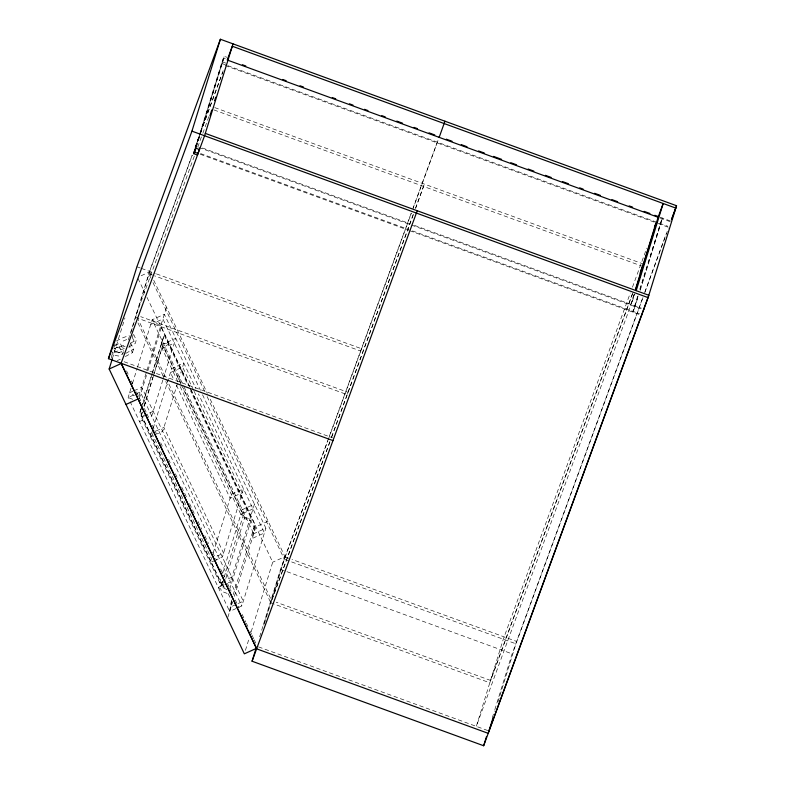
<?xml version="1.0" encoding="UTF-8"?>
<svg xmlns="http://www.w3.org/2000/svg" width="785" height="785" viewBox="0 0 785 785"><rect width="100%" height="100%" fill="white"/><g stroke="black" fill="none" stroke-linecap="round" stroke-linejoin="round"><path stroke-width="0.59" stroke-dasharray="3.92 2.94" d="M142.124 411.899L141.015 416.835L219.712 582.647L221.9 584.433L222.734 581.724M202.52 394.708L265.889 528.207L253.732 533.721L254.997 524.409L191.403 390.41M232.026 601.241L231.143 606.717L236.668 604.214M144.234 406.424L162.662 345.557L180.933 384.042M231.546 601.133L229.681 611.446L237.413 607.933M111.941 354.251L112.657 351.915L114.08 355.085L118.476 356.047L122.764 354.094L123.785 350.816L118.456 352.828L115.101 351.798L114.119 350.336M113.972 347.5L115.052 344.007L116.543 347.137L119.909 348.167L125.237 346.146M112.383 358.578L124.952 317.974M128.289 340.003L149.542 271.365L192.168 155.185M130.997 332.183L149.67 271.865L138.621 276.879M130.369 343.869L129.545 346.519L132.439 352.622L124.678 356.91M132.302 337.442L133.018 335.116M195.789 146.677L222.076 61.76L224.098 56.235L226.993 57.295M195.651 148.139L224.098 56.235M132.439 352.622L133.538 349.089L130.644 342.986M128.524 347.166L135.197 343.536L136.276 340.042L133.519 334.233M195.936 147.472L200.263 133.479L195.239 147.197M200.626 132.322L221.919 63.526L223.941 58.011L226.247 58.846M196.515 146.628L223.941 58.011M131.026 388.133L128.132 397.495L129.682 400.772M132.459 383.512L137.11 368.469M137.473 367.311L152.182 319.77L164.34 314.255L200.42 390.282M138.847 396.611L166.489 307.298M139.298 398.515L146.461 375.377M147.894 370.746L161.386 327.168L152.182 319.77L183.592 385.945M227.13 589.77L222.999 587.631L139.858 412.459L141.221 408.072M141.575 406.915L164.153 335.166L187.85 385.092M142.831 404.049L152.143 373.964M152.496 372.806L164.153 335.166M143.92 406.12L152.869 377.192M153.232 376.035L162.662 345.557M142.448 412.203L141.015 416.835L142.242 416.619M162.838 380.077L151.701 416.05L149.493 417.051M163.192 378.92L175.761 338.325L163.614 343.84L168.844 342.878L168.432 344.193L162.142 348.569L177.891 381.736M152.83 429.474L150.534 436.892L152.741 435.891M153.193 428.306L171.67 368.626L183.818 363.112L177.959 382.03M177.596 383.198L162.691 431.377L157.167 433.889M211.705 557.713L210.194 562.59L214.619 560.588M213.157 553.033L231.33 494.324L243.478 488.81L222.351 557.075L215.718 560.088M220.791 579.173L219.712 582.647L222.018 584.04L223.283 586.719L225.442 587.504M222.577 573.393L240.848 514.381L247.138 510.005L247.54 508.69L242.31 509.651L254.468 504.137L230.407 581.862L228.2 582.862M224.167 577.103L243.271 515.382L181.453 385.15M222.999 587.631L224 584.403M225.795 578.614L244.704 517.531L183.19 387.937M229.74 589.074L251.416 519.032L190.47 390.616M233.273 594.598L254.997 524.409M227.886 617.245L232.576 602.085M234.342 596.365L255.89 526.764L268.038 521.25M238.512 607.433L241.829 605.932L265.889 528.207M245.42 650.363L249.365 637.597M251.161 631.797L272.709 562.207L189.931 387.81M259.639 636.802L280.52 569.331L411.36 212.755M263.672 625.125L284.857 556.693L272.709 562.207M264.545 623.231L285.073 556.918L209.428 397.544M437.363 142.154L413.077 208.447M492.303 717.833L494.462 710.857M494.825 709.689L512.105 653.856L642.787 297.701M497.935 701.937L516.658 641.443L291.991 559.45M633.789 294.846L629.109 309.957L476.309 726.37L503.293 639.196L630.345 292.952M634.368 293.983L631.13 304.443L634.928 294.1M637.646 296.259L632.965 311.37L634.996 305.856M639.804 289.282L661.981 218.681L639.667 290.744M638.146 295.896L633.093 312.214L638.372 296.21M640.177 290.381L662.55 218.083L660.528 223.607M195.072 147.276L200.185 133.332M200.558 132.331L223.823 68.913M150.906 278.155L148.807 273.729L192.286 155.253M200.725 132.243L222.675 72.426M194.297 156.215L135.314 317.317L347.255 394.669L347.981 392.304L140.652 316.64M197.781 147.07L202.314 134.353M202.854 133.273L209.065 115.954M161.278 343.28L163.604 336.942M142.085 406.257L140.142 411.546L141.408 414.215L141.015 416.835L153.163 411.32M412.91 208.535L439.384 136.639M642.974 297.564L515.931 643.808L284.347 559.283L327.816 440.807M328.238 439.659L411.389 213.049M329.828 441.769L271.581 600.505L166.518 379.145M331.515 437.166L413.41 214.011M415.52 208.251L424.381 184.102L415.628 208.319M632.896 292.834L489.801 682.783L270.854 602.87L329.945 441.827M331.633 437.225L413.518 214.069M632.455 287.202L646.811 248.099M632.357 293.914L490.537 680.418L276.163 602.183M644.897 291.951L666.416 233.322M644.662 292.962L668.3 228.553M139.858 412.459L141.094 409.171M114.973 345.665L120.036 342.927L123.628 350.483M114.021 348.923L114.796 348.128M113.962 348.952L119.075 346.185L120.507 346.44L126.463 344.507M116.425 341.004L121.498 338.257L129.299 335.46M227.199 593.401L221.821 591.439L220.556 588.77L218.25 587.376L224.5 583.127M125.767 353.378L133.538 349.089M130.555 343.163L136.276 340.042M123.117 341.033L128.22 338.943M150.72 324.499L162.878 318.985L195.857 388.467M117.102 360.678L120.311 359.216M162.142 348.569L174.299 343.055M132.9 391.264L129.594 392.765L134.441 395.64M134.009 390.763L141.742 387.25L243.291 601.202L237.767 603.714M139.553 421.565L145.078 419.053M156.176 430.945L163.908 427.442L223.568 553.14L214.727 557.144M252.996 508.866L240.848 514.381L179.981 386.151M231.869 577.132L219.712 582.647L224.902 581.813M218.25 587.376L223.774 584.864M124.324 348.422L113.354 352.789L111.215 356.576L111.725 358.245M142.075 417.139L144.146 416.57M119.506 352.759L115.101 351.798M244.704 517.531L251.416 519.032M660.254 217.249L670.969 221.164M660.048 217.975L670.753 221.88M222.076 61.76L225.933 63.163M221.919 63.526L226.522 65.204M227.679 65.626L667.799 226.257M225.207 65.528L657.202 223.195M658.026 223.489L668.722 227.395M214.747 107.594L643.337 264.015M214.02 109.949L642.601 266.37M202.55 148.022L409.878 223.696M414.49 225.374L641.463 308.211M198.821 147.462L641.237 308.937M200.528 153.536L409.005 229.622M412.459 230.888L639.441 313.725M200.244 154.243L408.612 230.29M409.76 230.712L641.522 315.295M136.904 266.763L140.348 268.019M141.496 268.431L155.293 273.474M156.45 273.887L361.473 348.717L360.737 351.081L154.566 275.829M148.807 273.729L153.418 275.417M124.128 361.738L332.604 437.834M285.073 556.918L290.833 559.028M280.52 569.331L512.105 653.856M258.51 646.879L487.799 730.56M132.665 399.32L128.132 397.495L140.28 391.98L241.829 605.932M243.271 515.382L240.848 514.381L243.154 515.774L244.42 518.453L250.866 520.808L254.046 527.491L252.27 538.451L264.427 532.937L198.428 393.903M149.542 271.365L151.25 275.192M153.742 280.225L207.319 393.324M153.006 282.59L204.493 391.048M207.122 396.582L284.347 559.283M193.591 390.204L182.601 367.046L170.443 372.561L174.113 380.283M194.111 391.313L242.261 492.745L230.113 498.259L176.203 384.689M161.386 327.168L190.873 389.311M138.042 278.489L144.882 292.884M146.981 297.309L189.411 386.711M184.112 387.044L253.732 533.721M161.563 342.358L181.1 383.512M137.1 317.169L165.988 378.036M137.944 322.851L163.682 377.085M165.782 381.51L270.854 602.87M132.439 337.717L135.197 343.536M119.075 346.185L122.607 353.77M126.552 370.863L128.132 374.18M131.281 380.823L132.851 384.14M136.531 391.892L140.731 400.742M144.411 408.494L146.51 412.92M147.04 414.029L148.61 417.345M152.29 425.097L154.39 429.523M154.92 430.631L157.549 436.166M160.699 442.809L162.269 446.125M168.579 459.411L170.159 462.728M175.408 473.797L178.038 479.331M181.708 487.073L186.438 497.042M189.587 503.676L194.317 513.635M197.997 521.387L201.676 529.139M204.826 535.772L208.506 543.524M212.706 552.375L216.385 560.127M220.585 568.978L224.265 576.73M227.414 583.373L231.094 591.115M235.294 599.966L238.974 607.718M242.123 614.361L245.803 622.103M246.323 623.212L247.903 626.538M250.003 630.963L251.583 634.28M252.103 635.389L253.683 638.705M254.203 639.814L255.782 643.131M228.278 593.794L231.447 600.486L229.681 611.446L130.202 401.871M151.75 432.957L210.89 557.546M141.29 414.608L221.9 584.433"/><path stroke-width="1.18" d="M333.026 440.611L108.458 358.657L136.904 266.763L220.389 39.25L676.542 205.729L648.096 297.633L483.658 745.75L252.073 661.225L256.038 648.43M125.973 404.452L138.121 398.937L256.499 648.322L244.341 653.836L109.154 369.009L112.383 358.578M108.458 358.657L191.942 131.144L220.389 39.25M198.222 152.702L197.486 155.057L193.63 153.654L195.072 149.003M199.616 149.003L197.997 153.418L194.494 152.143L195.21 149.807M209.958 115.807L211.754 109.998M214.639 100.686L215.718 97.203M233.017 43.862L204.571 135.756L121.096 363.269L256.626 648.822L488.211 733.337L492.901 718.196M439.384 136.639L439.168 137.365L444.958 121.214M417.237 210.743L252.073 661.225M483.658 745.75L486.543 736.448M635.585 289.037L656.093 222.793L654.405 227.385M635.448 290.499L658.115 217.268L663.178 203.482L636.193 290.656M641.522 315.295L641.737 314.569M643.543 309.781L643.769 309.054M193.63 153.654L195.651 148.139L199.518 149.542M194.494 152.143L196.113 147.727M640.805 270.913L642.915 265.163M640.069 273.278L642.179 267.528M671.479 219.525L676.542 205.729M671.587 219.594L675.807 208.094L232.291 46.227L227.228 60.013L658.075 217.259M488.947 730.982L648.822 295.268L205.307 133.391M109.154 369.009L121.302 363.494L137.601 397.828M242.359 64.733L245.813 65.989M282.737 79.471L286.191 80.727M300.017 85.771L303.471 87.037M332.271 97.546L335.725 98.802M349.423 103.806L353.005 105.112M364.525 109.311L367.979 110.577M381.795 115.621L385.249 116.886M396.768 121.086L402.528 123.186M414.048 127.396L417.502 128.652M429.022 132.851L434.782 134.961M446.302 139.161L452.062 141.261M461.276 144.626L467.036 146.736M478.565 150.936L484.325 153.036M493.539 156.401L501.605 159.345M510.819 162.711L516.579 164.811M528.109 169.02L533.869 171.12M545.389 175.33L551.148 177.43M562.394 181.531L568.428 183.739M579.664 187.841L583.118 189.097M594.628 193.296L600.388 195.396M611.898 199.596L617.658 201.706M629.168 205.905L632.622 207.161M644.132 211.361L649.892 213.461M654.847 215.276L658.301 216.532M191.942 131.144L648.096 297.633"/></g></svg>
